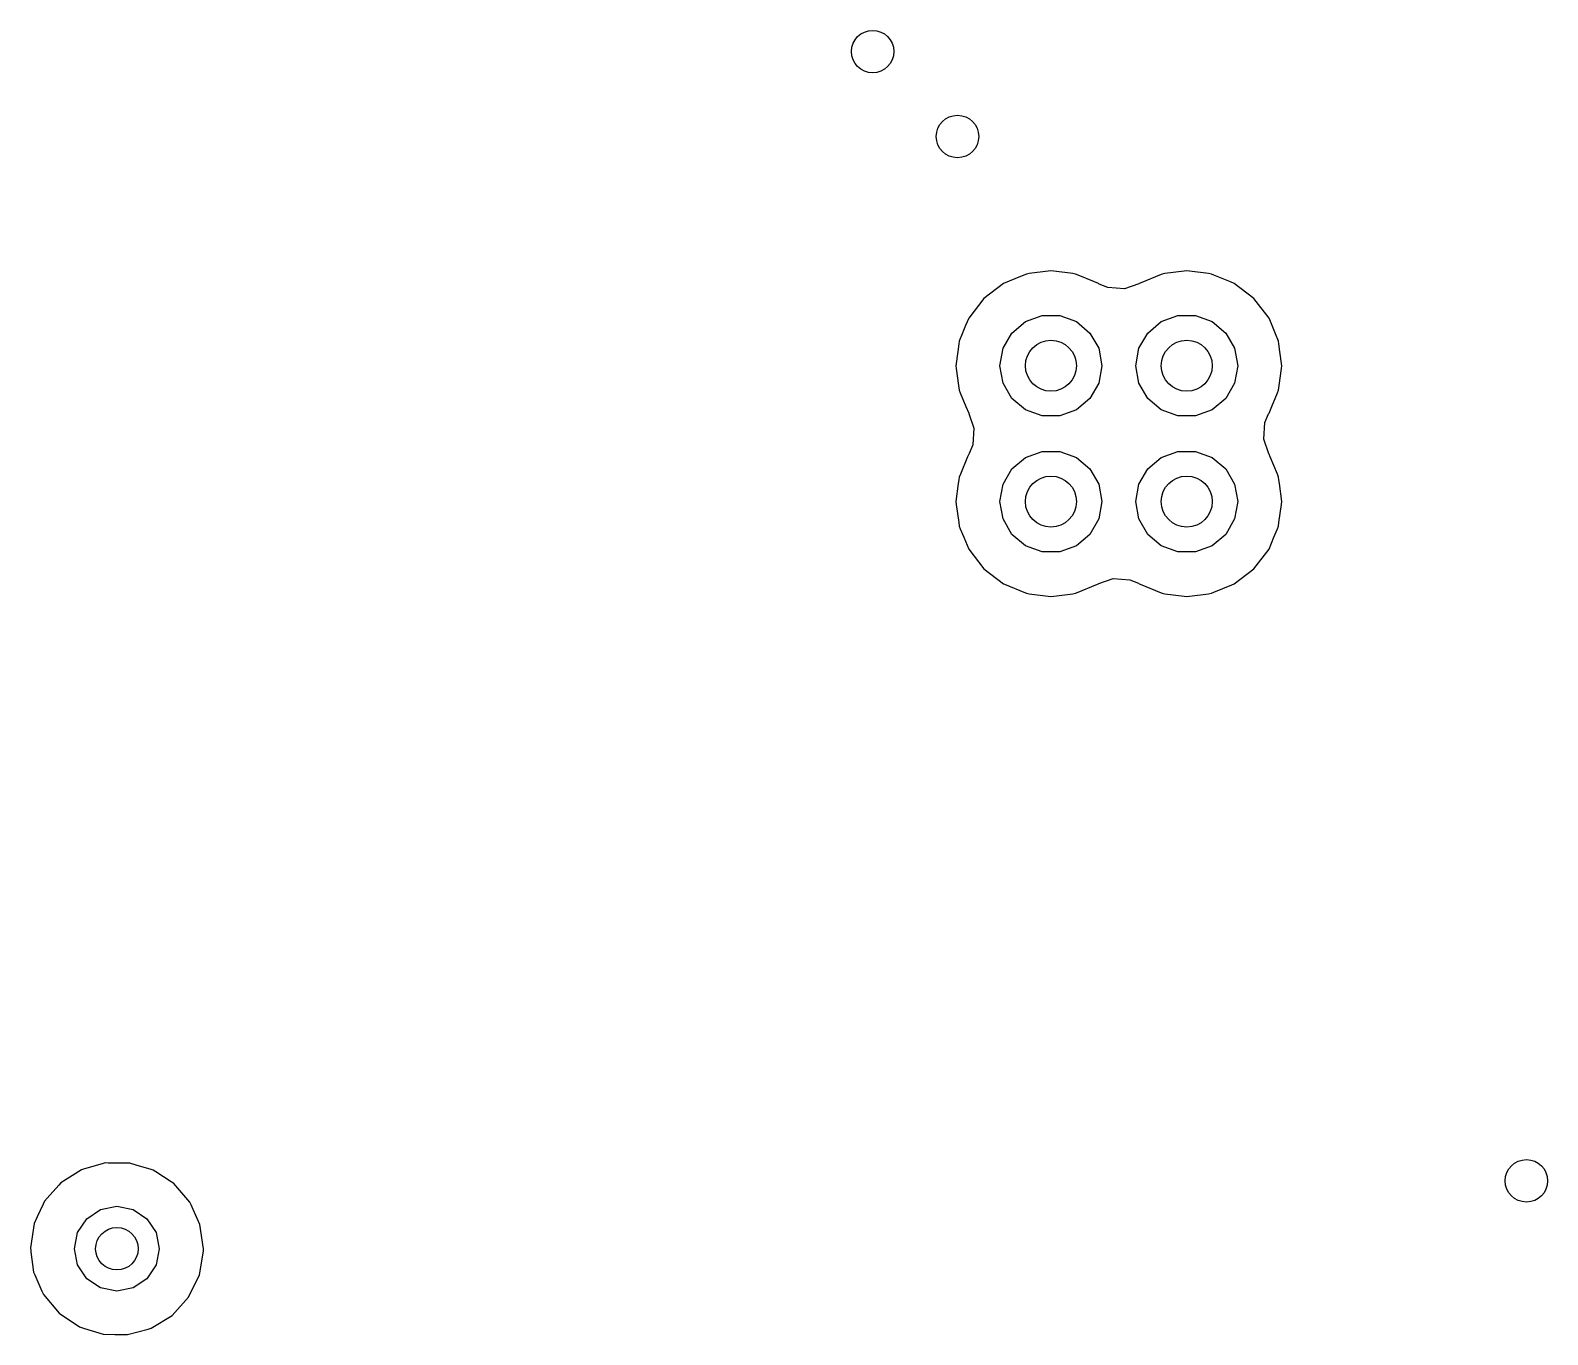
# Model space of a CAD drawing. Extents: x 0.99 to 4.24, y -7.27 to -4.02.
# Drawn here: x 2.0311 to 2.3829, y -5.6341 to -5.3317 of the extents above; entities that cross this region are included whole.
import ezdxf

# ---------------------------------------------------------------- set-up
doc = ezdxf.new("R2010")
doc.units = 0
doc.header["$MEASUREMENT"] = 0
doc.layers.add('BLACK', color=7, linetype='CONTINUOUS')

msp = doc.modelspace()

# ---------------------------------------------------------------- linework, layer by layer
at = {"layer": 'BLACK', "linetype": 'CONTINUOUS'}
for p, q in [((2.26141, -5.38843), (2.25936, -5.38928)), ((2.26202, -5.38818), (2.26141, -5.38843)), ((2.26141, -5.38843), (2.26141, -5.38843)), ((2.26266, -5.38809), (2.26202, -5.38818)), ((2.26707, -5.38751), (2.26266, -5.38809)), ((2.26266, -5.38809), (2.26266, -5.38809)), ((2.26772, -5.38743), (2.26707, -5.38751)), ((2.26836, -5.38751), (2.26772, -5.38743)), ((2.27277, -5.38809), (2.26836, -5.38751)), ((2.27342, -5.38818), (2.27277, -5.38809)), ((2.27277, -5.38809), (2.27277, -5.38809)), ((2.27402, -5.38843), (2.27342, -5.38818)), ((2.27781, -5.39), (2.27402, -5.38843)), ((2.27402, -5.38843), (2.27402, -5.38843)), ((2.29291, -5.38843), (2.28881, -5.39013)), ((2.29351, -5.38818), (2.29291, -5.38843)), ((2.29291, -5.38843), (2.29291, -5.38843)), ((2.29416, -5.38809), (2.29351, -5.38818)), ((2.29857, -5.38751), (2.29416, -5.38809)), ((2.29416, -5.38809), (2.29416, -5.38809)), ((2.29921, -5.38743), (2.29857, -5.38751)), ((2.29986, -5.38751), (2.29921, -5.38743)), ((2.30426, -5.38809), (2.29986, -5.38751)), ((2.30491, -5.38818), (2.30426, -5.38809)), ((2.30426, -5.38809), (2.30426, -5.38809)), ((2.30551, -5.38843), (2.30491, -5.38818)), ((2.30931, -5.39), (2.30551, -5.38843)), ((2.30551, -5.38843), (2.30551, -5.38843)), ((2.25671, -5.39038), (2.25215, -5.39388)), ((2.25936, -5.38928), (2.25671, -5.39038)), ((2.27873, -5.39038), (2.27781, -5.39)), ((2.27889, -5.39051), (2.27873, -5.39038)), ((2.28089, -5.39133), (2.27889, -5.39051)), ((2.28476, -5.39159), (2.28089, -5.39133)), ((2.28811, -5.39045), (2.28476, -5.39159)), ((2.2882, -5.39038), (2.28811, -5.39045)), ((2.28881, -5.39013), (2.2882, -5.39038)), ((2.31022, -5.39038), (2.30931, -5.39)), ((2.31478, -5.39388), (2.31022, -5.39038)), ((2.25215, -5.39388), (2.24865, -5.39844)), ((2.31828, -5.39844), (2.31478, -5.39388)), ((2.24865, -5.39844), (2.24795, -5.40013)), ((2.25867, -5.40186), (2.26181, -5.39922)), ((2.26181, -5.39922), (2.26567, -5.39782)), ((2.26567, -5.39782), (2.26977, -5.39782)), ((2.26977, -5.39782), (2.27362, -5.39922)), ((2.27362, -5.39922), (2.27676, -5.40186)), ((2.29016, -5.40186), (2.29331, -5.39922)), ((2.29331, -5.39922), (2.29716, -5.39782)), ((2.29716, -5.39782), (2.30126, -5.39782)), ((2.30126, -5.39782), (2.30512, -5.39922)), ((2.30512, -5.39922), (2.30826, -5.40186)), ((2.31898, -5.40013), (2.31828, -5.39844)), ((2.24715, -5.40205), (2.24645, -5.40375)), ((2.24795, -5.40013), (2.24715, -5.40205)), ((2.25662, -5.40541), (2.25867, -5.40186)), ((2.27676, -5.40186), (2.27882, -5.40541)), ((2.28811, -5.40541), (2.29016, -5.40186)), ((2.30826, -5.40186), (2.31031, -5.40541)), ((2.31978, -5.40205), (2.31898, -5.40013)), ((2.32048, -5.40375), (2.31978, -5.40205)), ((2.24613, -5.40613), (2.2457, -5.40945)), ((2.24636, -5.4044), (2.24613, -5.40613)), ((2.24645, -5.40375), (2.24636, -5.4044)), ((2.24636, -5.4044), (2.24636, -5.4044)), ((2.25591, -5.40945), (2.25662, -5.40541)), ((2.27882, -5.40541), (2.27953, -5.40945)), ((2.2874, -5.40945), (2.28811, -5.40541)), ((2.31031, -5.40541), (2.31102, -5.40945)), ((2.32057, -5.4044), (2.32048, -5.40375)), ((2.32079, -5.40613), (2.32057, -5.4044)), ((2.32057, -5.4044), (2.32057, -5.4044)), ((2.32123, -5.40945), (2.32079, -5.40613)), ((2.2457, -5.40945), (2.24578, -5.4101)), ((2.25662, -5.41349), (2.25591, -5.40945)), ((2.27953, -5.40945), (2.27882, -5.41349)), ((2.28811, -5.41349), (2.2874, -5.40945)), ((2.31102, -5.40945), (2.31031, -5.41349)), ((2.32115, -5.4101), (2.32123, -5.40945)), ((2.24578, -5.4101), (2.2463, -5.41404)), ((2.32063, -5.41404), (2.32115, -5.4101)), ((2.2463, -5.41404), (2.24645, -5.41515)), ((2.24645, -5.41515), (2.2467, -5.41575)), ((2.2467, -5.41575), (2.2467, -5.41575)), ((2.2467, -5.41575), (2.248, -5.41889)), ((2.25867, -5.41704), (2.25662, -5.41349)), ((2.27882, -5.41349), (2.27676, -5.41704)), ((2.29016, -5.41704), (2.28811, -5.41349)), ((2.31031, -5.41349), (2.30826, -5.41704)), ((2.31893, -5.41889), (2.32023, -5.41575)), ((2.32023, -5.41575), (2.32048, -5.41515)), ((2.32023, -5.41575), (2.32023, -5.41575)), ((2.32048, -5.41515), (2.32063, -5.41404)), ((2.248, -5.41889), (2.24865, -5.42046)), ((2.24865, -5.42046), (2.24872, -5.42055)), ((2.26181, -5.41968), (2.25867, -5.41704)), ((2.26567, -5.42108), (2.26181, -5.41968)), ((2.27362, -5.41968), (2.26977, -5.42108)), ((2.27676, -5.41704), (2.27362, -5.41968)), ((2.29331, -5.41968), (2.29016, -5.41704)), ((2.29716, -5.42108), (2.29331, -5.41968)), ((2.30512, -5.41968), (2.30126, -5.42108)), ((2.30826, -5.41704), (2.30512, -5.41968)), ((2.31815, -5.42063), (2.31828, -5.42046)), ((2.31828, -5.42046), (2.31893, -5.41889)), ((2.24872, -5.42055), (2.24986, -5.4239)), ((2.24986, -5.4239), (2.2496, -5.42777)), ((2.26977, -5.42108), (2.26567, -5.42108)), ((2.30126, -5.42108), (2.29716, -5.42108)), ((2.31707, -5.4265), (2.31733, -5.42262)), ((2.31733, -5.42262), (2.31815, -5.42063)), ((2.31821, -5.42984), (2.31707, -5.4265)), ((2.2484, -5.43054), (2.24672, -5.43459)), ((2.24865, -5.42994), (2.2484, -5.43054)), ((2.2484, -5.43054), (2.2484, -5.43054)), ((2.24878, -5.42977), (2.24865, -5.42994)), ((2.2496, -5.42777), (2.24878, -5.42977)), ((2.25867, -5.43335), (2.26181, -5.43072)), ((2.26181, -5.43072), (2.26567, -5.42931)), ((2.26567, -5.42931), (2.26977, -5.42931)), ((2.26977, -5.42931), (2.27362, -5.43072)), ((2.27362, -5.43072), (2.27676, -5.43335)), ((2.29016, -5.43335), (2.29331, -5.43072)), ((2.29331, -5.43072), (2.29716, -5.42931)), ((2.29716, -5.42931), (2.30126, -5.42931)), ((2.30126, -5.42931), (2.30512, -5.43072)), ((2.30512, -5.43072), (2.30826, -5.43335)), ((2.31828, -5.42994), (2.31821, -5.42984)), ((2.31853, -5.43054), (2.31828, -5.42994)), ((2.32021, -5.43459), (2.31853, -5.43054)), ((2.31853, -5.43054), (2.31853, -5.43054)), ((2.25662, -5.43691), (2.25867, -5.43335)), ((2.27676, -5.43335), (2.27882, -5.43691)), ((2.28811, -5.43691), (2.29016, -5.43335)), ((2.30826, -5.43335), (2.31031, -5.43691)), ((2.24625, -5.43672), (2.2457, -5.44094)), ((2.24636, -5.43589), (2.24625, -5.43672)), ((2.24645, -5.43525), (2.24636, -5.43589)), ((2.24636, -5.43589), (2.24636, -5.43589)), ((2.24672, -5.43459), (2.24645, -5.43525)), ((2.25591, -5.44094), (2.25662, -5.43691)), ((2.27882, -5.43691), (2.27953, -5.44094)), ((2.2874, -5.44094), (2.28811, -5.43691)), ((2.31031, -5.43691), (2.31102, -5.44094)), ((2.32048, -5.43525), (2.32021, -5.43459)), ((2.32057, -5.43589), (2.32048, -5.43525)), ((2.32068, -5.43672), (2.32057, -5.43589)), ((2.32057, -5.43589), (2.32057, -5.43589)), ((2.32123, -5.44094), (2.32068, -5.43672)), ((2.2457, -5.44094), (2.24578, -5.44159)), ((2.24578, -5.44159), (2.24633, -5.44578)), ((2.25662, -5.44498), (2.25591, -5.44094)), ((2.27953, -5.44094), (2.27882, -5.44498)), ((2.28811, -5.44498), (2.2874, -5.44094)), ((2.31102, -5.44094), (2.31031, -5.44498)), ((2.32059, -5.44578), (2.32115, -5.44159)), ((2.32115, -5.44159), (2.32123, -5.44094)), ((2.25867, -5.44854), (2.25662, -5.44498)), ((2.27882, -5.44498), (2.27676, -5.44854)), ((2.29016, -5.44854), (2.28811, -5.44498)), ((2.31031, -5.44498), (2.30826, -5.44854)), ((2.24633, -5.44578), (2.24645, -5.44664)), ((2.24645, -5.44664), (2.2467, -5.44725)), ((2.2467, -5.44725), (2.2467, -5.44725)), ((2.2467, -5.44725), (2.24752, -5.44923)), ((2.26181, -5.45117), (2.25867, -5.44854)), ((2.27676, -5.44854), (2.27362, -5.45117)), ((2.29331, -5.45117), (2.29016, -5.44854)), ((2.30826, -5.44854), (2.30512, -5.45117)), ((2.31941, -5.44923), (2.32023, -5.44725)), ((2.32023, -5.44725), (2.32048, -5.44664)), ((2.32023, -5.44725), (2.32023, -5.44725)), ((2.32048, -5.44664), (2.32059, -5.44578)), ((2.24752, -5.44923), (2.24865, -5.45195)), ((2.24865, -5.45195), (2.25215, -5.45651)), ((2.26567, -5.45258), (2.26181, -5.45117)), ((2.27362, -5.45117), (2.26977, -5.45258)), ((2.29716, -5.45258), (2.29331, -5.45117)), ((2.30512, -5.45117), (2.30126, -5.45258)), ((2.31478, -5.45651), (2.31828, -5.45195)), ((2.31828, -5.45195), (2.31941, -5.44923)), ((2.26977, -5.45258), (2.26567, -5.45258)), ((2.30126, -5.45258), (2.29716, -5.45258)), ((2.25215, -5.45651), (2.25671, -5.46001)), ((2.27882, -5.45994), (2.28216, -5.45881)), ((2.28216, -5.45881), (2.28604, -5.45906)), ((2.28604, -5.45906), (2.28804, -5.45989)), ((2.31022, -5.46001), (2.31478, -5.45651)), ((2.25671, -5.46001), (2.25731, -5.46026)), ((2.25731, -5.46026), (2.26141, -5.46196)), ((2.26141, -5.46196), (2.26141, -5.46196)), ((2.26141, -5.46196), (2.26202, -5.46221)), ((2.26202, -5.46221), (2.26266, -5.4623)), ((2.26266, -5.4623), (2.26266, -5.4623)), ((2.26266, -5.4623), (2.26707, -5.46288)), ((2.26836, -5.46288), (2.27277, -5.4623)), ((2.27277, -5.4623), (2.27342, -5.46221)), ((2.27277, -5.4623), (2.27277, -5.4623)), ((2.27342, -5.46221), (2.27402, -5.46196)), ((2.27402, -5.46196), (2.27812, -5.46026)), ((2.27402, -5.46196), (2.27402, -5.46196)), ((2.27812, -5.46026), (2.27873, -5.46001)), ((2.27873, -5.46001), (2.27882, -5.45994)), ((2.28804, -5.45989), (2.2882, -5.46001)), ((2.2882, -5.46001), (2.28881, -5.46026)), ((2.28881, -5.46026), (2.29291, -5.46196)), ((2.29291, -5.46196), (2.29291, -5.46196)), ((2.29291, -5.46196), (2.29351, -5.46221)), ((2.29351, -5.46221), (2.29416, -5.4623)), ((2.29416, -5.4623), (2.29416, -5.4623)), ((2.29416, -5.4623), (2.29857, -5.46288)), ((2.29986, -5.46288), (2.30426, -5.4623)), ((2.30426, -5.4623), (2.30491, -5.46221)), ((2.30426, -5.4623), (2.30426, -5.4623)), ((2.30491, -5.46221), (2.30551, -5.46196)), ((2.30551, -5.46196), (2.30962, -5.46026)), ((2.30551, -5.46196), (2.30551, -5.46196)), ((2.30962, -5.46026), (2.31022, -5.46001)), ((2.26707, -5.46288), (2.26772, -5.46296)), ((2.26772, -5.46296), (2.26836, -5.46288)), ((2.29857, -5.46288), (2.29921, -5.46296)), ((2.29921, -5.46296), (2.29986, -5.46288)), ((2.04299, -5.59586), (2.03818, -5.59889)), ((2.04367, -5.59566), (2.04299, -5.59586)), ((2.04778, -5.59449), (2.04367, -5.59566)), ((2.04367, -5.59566), (2.04367, -5.59566)), ((2.04846, -5.59429), (2.04778, -5.59449)), ((2.04778, -5.59449), (2.04778, -5.59449)), ((2.04917, -5.5943), (2.04846, -5.59429)), ((2.05059, -5.59431), (2.04917, -5.5943)), ((2.05415, -5.59433), (2.05059, -5.59431)), ((2.0559, -5.59485), (2.05415, -5.59433)), ((2.05892, -5.59575), (2.0559, -5.59485)), ((2.0596, -5.59596), (2.05892, -5.59575)), ((2.05892, -5.59575), (2.05892, -5.59575)), ((2.06019, -5.59634), (2.0596, -5.59596)), ((2.06378, -5.59867), (2.06019, -5.59634)), ((2.03771, -5.59942), (2.03503, -5.60245)), ((2.03818, -5.59889), (2.03771, -5.59942)), ((2.06437, -5.59905), (2.06378, -5.59867)), ((2.06378, -5.59867), (2.06378, -5.59867)), ((2.06809, -5.60336), (2.06437, -5.59905)), ((2.03441, -5.60316), (2.03411, -5.6038)), ((2.03503, -5.60245), (2.03441, -5.60316)), ((2.06838, -5.60401), (2.06809, -5.60336)), ((2.03272, -5.60676), (2.03199, -5.60831)), ((2.03411, -5.6038), (2.03272, -5.60676)), ((2.03411, -5.6038), (2.03411, -5.6038)), ((2.04422, -5.60721), (2.04741, -5.60508)), ((2.04741, -5.60508), (2.05118, -5.60433)), ((2.05118, -5.60433), (2.05495, -5.60508)), ((2.05495, -5.60508), (2.05814, -5.60721)), ((2.06887, -5.60509), (2.06838, -5.60401)), ((2.06838, -5.60401), (2.06838, -5.60401)), ((2.07044, -5.60854), (2.06887, -5.60509)), ((2.03199, -5.60831), (2.03112, -5.61393)), ((2.04134, -5.61417), (2.04209, -5.61041)), ((2.04209, -5.61041), (2.04422, -5.60721)), ((2.05814, -5.60721), (2.06027, -5.61041)), ((2.06027, -5.61041), (2.06102, -5.61417)), ((2.07125, -5.61417), (2.07044, -5.60854)), ((2.03112, -5.61393), (2.03121, -5.61463)), ((2.03121, -5.61463), (2.03121, -5.61463)), ((2.03121, -5.61463), (2.03124, -5.6149)), ((2.03124, -5.6149), (2.03185, -5.61957)), ((2.04209, -5.61794), (2.04134, -5.61417)), ((2.06102, -5.61417), (2.06027, -5.61794)), ((2.0703, -5.62027), (2.07124, -5.61466)), ((2.07124, -5.61466), (2.07125, -5.61417)), ((2.03185, -5.61957), (2.03214, -5.62022)), ((2.03214, -5.62022), (2.03214, -5.62022)), ((2.03214, -5.62022), (2.0338, -5.62399)), ((2.04422, -5.62113), (2.04209, -5.61794)), ((2.06027, -5.61794), (2.05814, -5.62113)), ((2.06956, -5.6218), (2.0703, -5.62027)), ((2.0338, -5.62399), (2.03415, -5.62478)), ((2.04741, -5.62327), (2.04422, -5.62113)), ((2.05118, -5.62402), (2.04741, -5.62327)), ((2.05495, -5.62327), (2.05118, -5.62402)), ((2.05814, -5.62113), (2.05495, -5.62327)), ((2.06782, -5.62539), (2.06956, -5.6218)), ((2.03415, -5.62478), (2.03781, -5.62913)), ((2.064, -5.62961), (2.06782, -5.62539)), ((2.03781, -5.62913), (2.04254, -5.63228)), ((2.05915, -5.63259), (2.064, -5.62961)), ((2.04254, -5.63228), (2.04322, -5.6325)), ((2.04322, -5.6325), (2.04322, -5.6325)), ((2.04322, -5.6325), (2.04365, -5.63263)), ((2.04365, -5.63263), (2.04797, -5.63398)), ((2.04797, -5.63398), (2.05067, -5.63403)), ((2.05067, -5.63403), (2.05295, -5.63407)), ((2.05295, -5.63407), (2.05295, -5.63407)), ((2.05295, -5.63407), (2.05366, -5.63409)), ((2.05366, -5.63409), (2.056, -5.63345)), ((2.056, -5.63345), (2.05847, -5.63278)), ((2.05847, -5.63278), (2.05915, -5.63259)), ((2.05847, -5.63278), (2.05847, -5.63278))]:
    msp.add_line(p, q, dxfattribs=at)
at = {"layer": 'BLACK'}
for centre, radius in [((2.22638, -5.33661), 0.00492), ((2.24606, -5.3563), 0.00492), ((2.26772, -5.40945), 0.00591), ((2.29921, -5.40945), 0.00591), ((2.26772, -5.44094), 0.00591), ((2.29921, -5.44094), 0.00591), ((2.37795, -5.59843), 0.00492), ((2.05118, -5.61417), 0.00492)]:
    msp.add_circle(centre, radius, dxfattribs=at)

doc.saveas('drawing.dxf')
